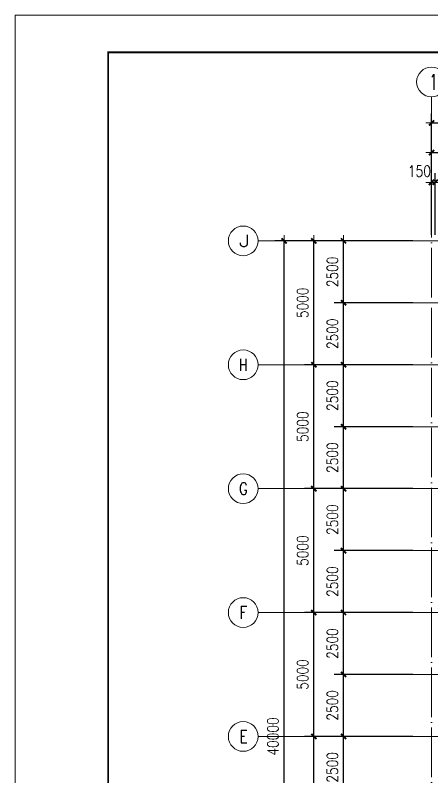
# Model space of a CAD drawing. Header units: millimetres. Extents: x 19781 to 898973, y -947928 to -267362.
# Drawn here: x 568267 to 585078, y -351265 to -320529 of the extents above; entities that cross this region are included whole.
import ezdxf

# ---------------------------------------------------------------- set-up
doc = ezdxf.new("R2010")
doc.units = ezdxf.units.MM
doc.header["$LTSCALE"] = 100
doc.linetypes.add('DOTE', pattern=[2.42, 2, -0.2, 0.02, -0.2])
doc.layers.get('0').update_dxf_attribs({"lineweight": 18})
for name, color, linetype, lineweight in [('AXIS', 3, 'Continuous', 18), ('AXIS_TEXT', 7, 'Continuous', 18), ('BORDER', 7, 'Continuous', 18), ('DOTE', 1, 'DOTE', 18)]:
    doc.layers.add(name, color=color, linetype=linetype, lineweight=lineweight)
doc.styles.add('_TCH_AXIS', font='complex.shx', dxfattribs={"bigfont": 'gbcbig.shx'})
doc.styles.add('COMPLEX', font='complex.shx', dxfattribs={"bigfont": 'gbcbig.shx'})
doc.styles.add('dim_font', font='simplex.shx', dxfattribs={"width": 0.8, "bigfont": 'gbcbig.shx'})
doc.dimstyles.new('DIMN150', dxfattribs={"dimscale": 1.5, "dimtxt": 300, "dimasz": 1, "dimexe": 250, "dimexo": 300, "dimgap": 150, "dimtad": 1, "dimdec": 0, "dimzin": 0, "dimdsep": 46, "dimtxsty": 'dim_font', "dimblk": '_CAXARROW', "dimcen": 0.09, "dimdle": 2, "dimclrt": 7, "dimadec": 0, "dimazin": 0, "dimtfac": 1, "dimtdec": 0, "dimtix": 1, "dimtmove": 2, "dimatfit": 3, "dimfxl": 1, "dimtolj": 1, "dimtzin": 0, "dimarcsym": 0})

# ---------------------------------------------------------------- blocks, each defined once
blk = doc.blocks.new('_DIMX')
blk.add_line((-150, 0), (150, 0))
blk.add_lwpolyline([(-70, -70, 50, 50, 0), (70, 70, 50, 50, 0)], format="xyseb")
blk = doc.blocks.new('*X468')
at = {"layer": 'AXIS', "color": 0, "lineweight": -2, "transparency": 16777216}
for p, q in [((583618, -329637), (579943, -329637)), ((580318, -334635), (580318, -329638)), ((583618, -334637), (579943, -334637))]:
    blk.add_line(p, q, dxfattribs=at)
at = {"layer": 'AXIS', "color": 0, "lineweight": -2, "transparency": 16777216, "xscale": 1.5, "yscale": 1.5, "zscale": 1.5}
for p, rotation in [((580318, -329637), 90), ((580318, -334637), 270)]:
    blk.add_blockref('_DIMX', p, dxfattribs=dict(at, rotation=rotation))
at = {"layer": 'AXIS', "color": 7, "transparency": 16777216, "insert": (579868, -332137), "char_height": 450, "width": 3805.71, "attachment_point": 5, "rotation": 90, "style": 'dim_font'}
blk.add_mtext('5000', dxfattribs=at)
blk = doc.blocks.new('_CAXARROW')
blk.add_hatch(color=0).paths.add_polyline_path([(0, 0), (-1, 0.125), (-1, -0.125)], flags=0)
blk = doc.blocks.new('*X469')
at = {"layer": 'AXIS', "color": 0, "lineweight": -2, "transparency": 16777216}
for p, q in [((585068, -328187), (585068, -325699)), ((592068, -328187), (592068, -325699)), ((585070, -326074), (592067, -326074))]:
    blk.add_line(p, q, dxfattribs=at)
at = {"layer": 'AXIS', "color": 0, "lineweight": -2, "transparency": 16777216, "xscale": 1.5, "yscale": 1.5, "zscale": 1.5, "rotation": 180}
blk.add_blockref('_DIMX', (585068, -326074), dxfattribs=at)
at = {"layer": 'AXIS', "color": 0, "lineweight": -2, "transparency": 16777216, "xscale": 1.5, "yscale": 1.5, "zscale": 1.5}
blk.add_blockref('_DIMX', (592068, -326074), dxfattribs=at)
at = {"layer": 'AXIS', "color": 7, "transparency": 16777216, "insert": (588568, -325624), "char_height": 450, "width": 3805.71, "attachment_point": 5, "style": 'dim_font'}
blk.add_mtext('7000', dxfattribs=at)
blk = doc.blocks.new('_AXISO')
blk.add_circle((0, 0), 0.5)
at = {"layer": 'AXIS_TEXT', "style": 'COMPLEX', "width": 1.04167}
blk.add_attdef('A', (-0.25, -0.28), '', height=0.56, dxfattribs=at)
blk = doc.blocks.new('*X483')
at = {"layer": 'AXIS', "color": 0, "lineweight": -2, "transparency": 16777216}
for p, q in [((583318, -329637), (578743, -329637)), ((579118, -369635), (579118, -329638)), ((583318, -369637), (578743, -369637))]:
    blk.add_line(p, q, dxfattribs=at)
at = {"layer": 'AXIS', "color": 0, "lineweight": -2, "transparency": 16777216, "xscale": 1.5, "yscale": 1.5, "zscale": 1.5}
for p, rotation in [((579118, -329637), 90), ((579118, -369637), 270)]:
    blk.add_blockref('_DIMX', p, dxfattribs=dict(at, rotation=rotation))
at = {"layer": 'AXIS', "color": 7, "transparency": 16777216, "insert": (578668, -349637), "char_height": 450, "width": 4834.29, "attachment_point": 5, "rotation": 90, "style": 'dim_font'}
blk.add_mtext('40000', dxfattribs=at)
blk = doc.blocks.new('*X484')
at = {"layer": 'AXIS', "color": 0, "lineweight": -2, "transparency": 16777216}
for p, q in [((585068, -327887), (585068, -324499)), ((683068, -327887), (683068, -324499)), ((585070, -324874), (683067, -324874))]:
    blk.add_line(p, q, dxfattribs=at)
at = {"layer": 'AXIS', "color": 0, "lineweight": -2, "transparency": 16777216, "xscale": 1.5, "yscale": 1.5, "zscale": 1.5, "rotation": 180}
blk.add_blockref('_DIMX', (585068, -324874), dxfattribs=at)
at = {"layer": 'AXIS', "color": 0, "lineweight": -2, "transparency": 16777216, "xscale": 1.5, "yscale": 1.5, "zscale": 1.5}
blk.add_blockref('_DIMX', (683068, -324874), dxfattribs=at)
at = {"layer": 'AXIS', "color": 7, "transparency": 16777216, "insert": (634068, -324424), "char_height": 450, "width": 4834.29, "attachment_point": 5, "style": 'dim_font'}
blk.add_mtext('98000', dxfattribs=at)
blk = doc.blocks.new('*X485')
at = {"layer": 'AXIS', "color": 0, "lineweight": -2, "transparency": 16777216}
for p, q in [((583618, -334637), (579943, -334637)), ((580318, -339635), (580318, -334638)), ((583618, -339637), (579943, -339637))]:
    blk.add_line(p, q, dxfattribs=at)
at = {"layer": 'AXIS', "color": 0, "lineweight": -2, "transparency": 16777216, "xscale": 1.5, "yscale": 1.5, "zscale": 1.5}
for p, rotation in [((580318, -334637), 90), ((580318, -339637), 270)]:
    blk.add_blockref('_DIMX', p, dxfattribs=dict(at, rotation=rotation))
at = {"layer": 'AXIS', "color": 7, "transparency": 16777216, "insert": (579868, -337137), "char_height": 450, "width": 3805.71, "attachment_point": 5, "rotation": 90, "style": 'dim_font'}
blk.add_mtext('5000', dxfattribs=at)
blk = doc.blocks.new('*X486')
at = {"layer": 'AXIS', "color": 0, "lineweight": -2, "transparency": 16777216}
for p, q in [((583618, -339637), (579943, -339637)), ((580318, -344635), (580318, -339638)), ((583618, -344637), (579943, -344637))]:
    blk.add_line(p, q, dxfattribs=at)
at = {"layer": 'AXIS', "color": 0, "lineweight": -2, "transparency": 16777216, "xscale": 1.5, "yscale": 1.5, "zscale": 1.5}
for p, rotation in [((580318, -339637), 90), ((580318, -344637), 270)]:
    blk.add_blockref('_DIMX', p, dxfattribs=dict(at, rotation=rotation))
at = {"layer": 'AXIS', "color": 7, "transparency": 16777216, "insert": (579868, -342137), "char_height": 450, "width": 3805.71, "attachment_point": 5, "rotation": 90, "style": 'dim_font'}
blk.add_mtext('5000', dxfattribs=at)
blk = doc.blocks.new('*X487')
at = {"layer": 'AXIS', "color": 0, "lineweight": -2, "transparency": 16777216}
for p, q in [((583618, -344637), (579943, -344637)), ((580318, -349635), (580318, -344638)), ((583618, -349637), (579943, -349637))]:
    blk.add_line(p, q, dxfattribs=at)
at = {"layer": 'AXIS', "color": 0, "lineweight": -2, "transparency": 16777216, "xscale": 1.5, "yscale": 1.5, "zscale": 1.5}
for p, rotation in [((580318, -344637), 90), ((580318, -349637), 270)]:
    blk.add_blockref('_DIMX', p, dxfattribs=dict(at, rotation=rotation))
at = {"layer": 'AXIS', "color": 7, "transparency": 16777216, "insert": (579868, -347137), "char_height": 450, "width": 3805.71, "attachment_point": 5, "rotation": 90, "style": 'dim_font'}
blk.add_mtext('5000', dxfattribs=at)
blk = doc.blocks.new('*X488')
at = {"layer": 'AXIS', "color": 0, "lineweight": -2, "transparency": 16777216}
for p, q in [((583618, -349637), (579943, -349637)), ((580318, -354635), (580318, -349638)), ((583618, -354637), (579943, -354637))]:
    blk.add_line(p, q, dxfattribs=at)
at = {"layer": 'AXIS', "color": 0, "lineweight": -2, "transparency": 16777216, "xscale": 1.5, "yscale": 1.5, "zscale": 1.5}
for p, rotation in [((580318, -349637), 90), ((580318, -354637), 270)]:
    blk.add_blockref('_DIMX', p, dxfattribs=dict(at, rotation=rotation))
at = {"layer": 'AXIS', "color": 7, "transparency": 16777216, "insert": (579868, -352137), "char_height": 450, "width": 3805.71, "attachment_point": 5, "rotation": 90, "style": 'dim_font'}
blk.add_mtext('5000', dxfattribs=at)
blk = doc.blocks.new('*X492')
at = {"layer": 'AXIS', "color": 0, "lineweight": -2, "transparency": 16777216}
for p, q in [((585068, -329387), (585068, -326899)), ((585218, -329387), (585218, -326899)), ((585067, -327274), (585065, -327274)), ((585068, -327274), (585218, -327274)), ((585220, -327274), (585221, -327274))]:
    blk.add_line(p, q, dxfattribs=at)
at = {"layer": 'AXIS', "color": 0, "lineweight": -2, "transparency": 16777216, "xscale": 1.5, "yscale": 1.5, "zscale": 1.5}
blk.add_blockref('_DIMX', (585068, -327274), dxfattribs=at)
at = {"layer": 'AXIS', "color": 0, "lineweight": -2, "transparency": 16777216, "xscale": 1.5, "yscale": 1.5, "zscale": 1.5, "rotation": 180}
blk.add_blockref('_DIMX', (585218, -327274), dxfattribs=at)
at = {"layer": 'AXIS', "color": 7, "transparency": 16777216, "insert": (584579, -326824), "char_height": 450, "width": 2622.86, "attachment_point": 5, "style": 'dim_font'}
blk.add_mtext('150', dxfattribs=at)
blk = doc.blocks.new('*X500')
at = {"layer": 'AXIS', "color": 0, "lineweight": -2, "transparency": 16777216}
for p, q in [((584318, -349637), (581143, -349637)), ((581518, -352135), (581518, -349638)), ((584318, -352137), (581143, -352137))]:
    blk.add_line(p, q, dxfattribs=at)
at = {"layer": 'AXIS', "color": 0, "lineweight": -2, "transparency": 16777216, "xscale": 1.5, "yscale": 1.5, "zscale": 1.5}
for p, rotation in [((581518, -349637), 90), ((581518, -352137), 270)]:
    blk.add_blockref('_DIMX', p, dxfattribs=dict(at, rotation=rotation))
at = {"layer": 'AXIS', "color": 7, "transparency": 16777216, "insert": (581068, -350887), "char_height": 450, "width": 3805.71, "attachment_point": 5, "rotation": 90, "style": 'dim_font'}
blk.add_mtext('2500', dxfattribs=at)
blk = doc.blocks.new('*X502')
at = {"layer": 'AXIS', "color": 0, "lineweight": -2, "transparency": 16777216}
for p, q in [((584318, -344637), (581143, -344637)), ((581518, -347135), (581518, -344638)), ((584318, -347137), (581143, -347137))]:
    blk.add_line(p, q, dxfattribs=at)
at = {"layer": 'AXIS', "color": 0, "lineweight": -2, "transparency": 16777216, "xscale": 1.5, "yscale": 1.5, "zscale": 1.5}
for p, rotation in [((581518, -344637), 90), ((581518, -347137), 270)]:
    blk.add_blockref('_DIMX', p, dxfattribs=dict(at, rotation=rotation))
at = {"layer": 'AXIS', "color": 7, "transparency": 16777216, "insert": (581068, -345887), "char_height": 450, "width": 3805.71, "attachment_point": 5, "rotation": 90, "style": 'dim_font'}
blk.add_mtext('2500', dxfattribs=at)
blk = doc.blocks.new('*X503')
at = {"layer": 'AXIS', "color": 0, "lineweight": -2, "transparency": 16777216}
for p, q in [((584318, -347137), (581143, -347137)), ((581518, -349635), (581518, -347138)), ((584318, -349637), (581143, -349637))]:
    blk.add_line(p, q, dxfattribs=at)
at = {"layer": 'AXIS', "color": 0, "lineweight": -2, "transparency": 16777216, "xscale": 1.5, "yscale": 1.5, "zscale": 1.5}
for p, rotation in [((581518, -347137), 90), ((581518, -349637), 270)]:
    blk.add_blockref('_DIMX', p, dxfattribs=dict(at, rotation=rotation))
at = {"layer": 'AXIS', "color": 7, "transparency": 16777216, "insert": (581068, -348387), "char_height": 450, "width": 3805.71, "attachment_point": 5, "rotation": 90, "style": 'dim_font'}
blk.add_mtext('2500', dxfattribs=at)
blk = doc.blocks.new('*X504')
at = {"layer": 'AXIS', "color": 0, "lineweight": -2, "transparency": 16777216}
for p, q in [((584318, -339637), (581143, -339637)), ((581518, -342135), (581518, -339638)), ((584318, -342137), (581143, -342137))]:
    blk.add_line(p, q, dxfattribs=at)
at = {"layer": 'AXIS', "color": 0, "lineweight": -2, "transparency": 16777216, "xscale": 1.5, "yscale": 1.5, "zscale": 1.5}
for p, rotation in [((581518, -339637), 90), ((581518, -342137), 270)]:
    blk.add_blockref('_DIMX', p, dxfattribs=dict(at, rotation=rotation))
at = {"layer": 'AXIS', "color": 7, "transparency": 16777216, "insert": (581068, -340887), "char_height": 450, "width": 3805.71, "attachment_point": 5, "rotation": 90, "style": 'dim_font'}
blk.add_mtext('2500', dxfattribs=at)
blk = doc.blocks.new('*X505')
at = {"layer": 'AXIS', "color": 0, "lineweight": -2, "transparency": 16777216}
for p, q in [((584318, -342137), (581143, -342137)), ((581518, -344635), (581518, -342138)), ((584318, -344637), (581143, -344637))]:
    blk.add_line(p, q, dxfattribs=at)
at = {"layer": 'AXIS', "color": 0, "lineweight": -2, "transparency": 16777216, "xscale": 1.5, "yscale": 1.5, "zscale": 1.5}
for p, rotation in [((581518, -342137), 90), ((581518, -344637), 270)]:
    blk.add_blockref('_DIMX', p, dxfattribs=dict(at, rotation=rotation))
at = {"layer": 'AXIS', "color": 7, "transparency": 16777216, "insert": (581068, -343387), "char_height": 450, "width": 3805.71, "attachment_point": 5, "rotation": 90, "style": 'dim_font'}
blk.add_mtext('2500', dxfattribs=at)
blk = doc.blocks.new('*X506')
at = {"layer": 'AXIS', "color": 0, "lineweight": -2, "transparency": 16777216}
for p, q in [((584318, -334637), (581143, -334637)), ((581518, -337135), (581518, -334638)), ((584318, -337137), (581143, -337137))]:
    blk.add_line(p, q, dxfattribs=at)
at = {"layer": 'AXIS', "color": 0, "lineweight": -2, "transparency": 16777216, "xscale": 1.5, "yscale": 1.5, "zscale": 1.5}
for p, rotation in [((581518, -334637), 90), ((581518, -337137), 270)]:
    blk.add_blockref('_DIMX', p, dxfattribs=dict(at, rotation=rotation))
at = {"layer": 'AXIS', "color": 7, "transparency": 16777216, "insert": (581068, -335887), "char_height": 450, "width": 3805.71, "attachment_point": 5, "rotation": 90, "style": 'dim_font'}
blk.add_mtext('2500', dxfattribs=at)
blk = doc.blocks.new('*X507')
at = {"layer": 'AXIS', "color": 0, "lineweight": -2, "transparency": 16777216}
for p, q in [((584318, -337137), (581143, -337137)), ((581518, -339635), (581518, -337138)), ((584318, -339637), (581143, -339637))]:
    blk.add_line(p, q, dxfattribs=at)
at = {"layer": 'AXIS', "color": 0, "lineweight": -2, "transparency": 16777216, "xscale": 1.5, "yscale": 1.5, "zscale": 1.5}
for p, rotation in [((581518, -337137), 90), ((581518, -339637), 270)]:
    blk.add_blockref('_DIMX', p, dxfattribs=dict(at, rotation=rotation))
at = {"layer": 'AXIS', "color": 7, "transparency": 16777216, "insert": (581068, -338387), "char_height": 450, "width": 3805.71, "attachment_point": 5, "rotation": 90, "style": 'dim_font'}
blk.add_mtext('2500', dxfattribs=at)
blk = doc.blocks.new('*X508')
at = {"layer": 'AXIS', "color": 0, "lineweight": -2, "transparency": 16777216}
for p, q in [((584318, -329637), (581143, -329637)), ((581518, -332135), (581518, -329638)), ((584318, -332137), (581143, -332137))]:
    blk.add_line(p, q, dxfattribs=at)
at = {"layer": 'AXIS', "color": 0, "lineweight": -2, "transparency": 16777216, "xscale": 1.5, "yscale": 1.5, "zscale": 1.5}
for p, rotation in [((581518, -329637), 90), ((581518, -332137), 270)]:
    blk.add_blockref('_DIMX', p, dxfattribs=dict(at, rotation=rotation))
at = {"layer": 'AXIS', "color": 7, "transparency": 16777216, "insert": (581068, -330887), "char_height": 450, "width": 3805.71, "attachment_point": 5, "rotation": 90, "style": 'dim_font'}
blk.add_mtext('2500', dxfattribs=at)
blk = doc.blocks.new('*X509')
at = {"layer": 'AXIS', "color": 0, "lineweight": -2, "transparency": 16777216}
for p, q in [((584318, -332137), (581143, -332137)), ((581518, -334635), (581518, -332138)), ((584318, -334637), (581143, -334637))]:
    blk.add_line(p, q, dxfattribs=at)
at = {"layer": 'AXIS', "color": 0, "lineweight": -2, "transparency": 16777216, "xscale": 1.5, "yscale": 1.5, "zscale": 1.5}
for p, rotation in [((581518, -332137), 90), ((581518, -334637), 270)]:
    blk.add_blockref('_DIMX', p, dxfattribs=dict(at, rotation=rotation))
at = {"layer": 'AXIS', "color": 7, "transparency": 16777216, "insert": (581068, -333387), "char_height": 450, "width": 3805.71, "attachment_point": 5, "rotation": 90, "style": 'dim_font'}
blk.add_mtext('2500', dxfattribs=at)

msp = doc.modelspace()

# ---------------------------------------------------------------- linework, layer by layer
at = {"layer": 'AXIS'}
for p, q in [((585068, -328637), (585068, -323824)), ((584068, -329637), (578068, -329637)), ((584068, -334637), (578068, -334637)), ((584068, -339637), (578068, -339637)), ((584068, -344637), (578068, -344637)), ((584068, -349637), (578068, -349637))]:
    msp.add_line(p, q, dxfattribs=at)
at = {"layer": 'BORDER'}
msp.add_lwpolyline([(568267, -383529.47), (568267, -320529.47), (701917, -320529.47), (701917, -383529.47)], close=True, dxfattribs=at)
msp.add_lwpolyline([(572017, -382029.47, 75, 75, 0), (572017, -322029.47, 75, 75, 0), (700417, -322029.47, 75, 75, 0), (700417, -382029.47, 75, 75, 0)], format="xyseb", close=True, dxfattribs=at)
at = {"layer": 'DOTE', "linetype": 'DOTE', "ltscale": 10}
for p, q in [((585068, -370637), (585068, -328637)), ((584068, -329637), (684068, -329637)), ((584068, -332137), (684068, -332137)), ((584068, -334637), (684068, -334637)), ((584068, -337137), (684068, -337137)), ((584068, -339637), (684068, -339637)), ((584068, -342137), (684068, -342137)), ((584068, -344637), (684068, -344637)), ((584068, -347137), (684068, -347137)), ((584068, -349637), (684068, -349637))]:
    msp.add_line(p, q, dxfattribs=at)

# ---------------------------------------------------------------- block references
at = {"layer": 'AXIS'}
ref = msp.add_blockref('_AXISO', (585068, -323224), dxfattribs=dict(at, xscale=1200, yscale=1200, zscale=1200))
ref.add_attrib('A', '1', (584993.67, -323536.19), dxfattribs={"layer": 'AXIS_TEXT', "height": 624.39, "style": '_TCH_AXIS', "width": 0.555556})
ref = msp.add_blockref('_AXISO', (577468, -329637), dxfattribs=dict(at, xscale=1200, yscale=1200, zscale=1200))
ref.add_attrib('A', 'J', (577296.31, -329877.37), dxfattribs={"layer": 'AXIS_TEXT', "height": 480.75, "style": '_TCH_AXIS', "width": 1.36364})
ref = msp.add_blockref('_AXISO', (577468, -334637), dxfattribs=dict(at, xscale=1200, yscale=1200, zscale=1200))
ref.add_attrib('A', 'H', (577296.31, -334877.37), dxfattribs={"layer": 'AXIS_TEXT', "height": 480.75, "style": '_TCH_AXIS', "width": 0.75})
ref = msp.add_blockref('_AXISO', (577468, -339637), dxfattribs=dict(at, xscale=1200, yscale=1200, zscale=1200))
ref.add_attrib('A', 'G', (577296.31, -339877.37), dxfattribs={"layer": 'AXIS_TEXT', "height": 480.75, "style": '_TCH_AXIS', "width": 0.833333})
ref = msp.add_blockref('_AXISO', (577468, -344637), dxfattribs=dict(at, xscale=1200, yscale=1200, zscale=1200))
ref.add_attrib('A', 'F', (577311.36, -344890.04), dxfattribs={"layer": 'AXIS_TEXT', "height": 506.08, "style": '_TCH_AXIS', "width": 0.8125})
ref = msp.add_blockref('_AXISO', (577468, -349637), dxfattribs=dict(at, xscale=1200, yscale=1200, zscale=1200))
ref.add_attrib('A', 'E', (577311.36, -349890.04), dxfattribs={"layer": 'AXIS_TEXT', "height": 506.08, "style": '_TCH_AXIS', "width": 0.8125})

# ---------------------------------------------------------------- dimensions: what is measured, and where the dimension line sits
for base, p1, p2, picture, middle in [((683068, -324874), (585068, -328337), (683068, -328337), '*X484', (634068, -324424)), ((592068, -326074), (585068, -328637), (592068, -328637), '*X469', (588568, -325624))]:
    dim = msp.add_linear_dim(base=base, p1=p1, p2=p2, dimstyle='DIMN150', override={"dimsah": 1, "dimtzin": 0}, dxfattribs=at)
    dim.commit()
    dim.dimension.update_dxf_attribs({"geometry": picture, "text_midpoint": middle})
dim = msp.add_linear_dim(base=(585218, -327274), p1=(585068, -329837), p2=(585218, -329837), dimstyle='DIMN150', override={"dimsah": 1, "dimtzin": 0}, dxfattribs=at)
dim.commit()
dim.dimension.update_dxf_attribs({"geometry": '*X492', "text_midpoint": (584579.43, -326824), "dimtype": 160})
for base, p1, p2, picture, middle in [((581518, -329637), (584768, -332137), (584768, -329637), '*X508', (581068, -330887)), ((579118, -329637), (583768, -369637), (583768, -329637), '*X483', (578668, -349637)), ((580318, -329637), (584068, -334637), (584068, -329637), '*X468', (579868, -332137)), ((581518, -332137), (584768, -334637), (584768, -332137), '*X509', (581068, -333387)), ((581518, -334637), (584768, -337137), (584768, -334637), '*X506', (581068, -335887)), ((580318, -334637), (584068, -339637), (584068, -334637), '*X485', (579868, -337137)), ((581518, -337137), (584768, -339637), (584768, -337137), '*X507', (581068, -338387)), ((581518, -339637), (584768, -342137), (584768, -339637), '*X504', (581068, -340887)), ((580318, -339637), (584068, -344637), (584068, -339637), '*X486', (579868, -342137)), ((581518, -342137), (584768, -344637), (584768, -342137), '*X505', (581068, -343387)), ((581518, -344637), (584768, -347137), (584768, -344637), '*X502', (581068, -345887)), ((580318, -344637), (584068, -349637), (584068, -344637), '*X487', (579868, -347137)), ((581518, -347137), (584768, -349637), (584768, -347137), '*X503', (581068, -348387)), ((581518, -349637), (584768, -352137), (584768, -349637), '*X500', (581068, -350887)), ((580318, -349637), (584068, -354637), (584068, -349637), '*X488', (579868, -352137))]:
    dim = msp.add_linear_dim(base=base, p1=p1, p2=p2, angle=90, dimstyle='DIMN150', override={"dimsah": 1, "dimtzin": 0}, dxfattribs=at)
    dim.commit()
    dim.dimension.update_dxf_attribs({"geometry": picture, "text_midpoint": middle})

doc.saveas('drawing.dxf')
